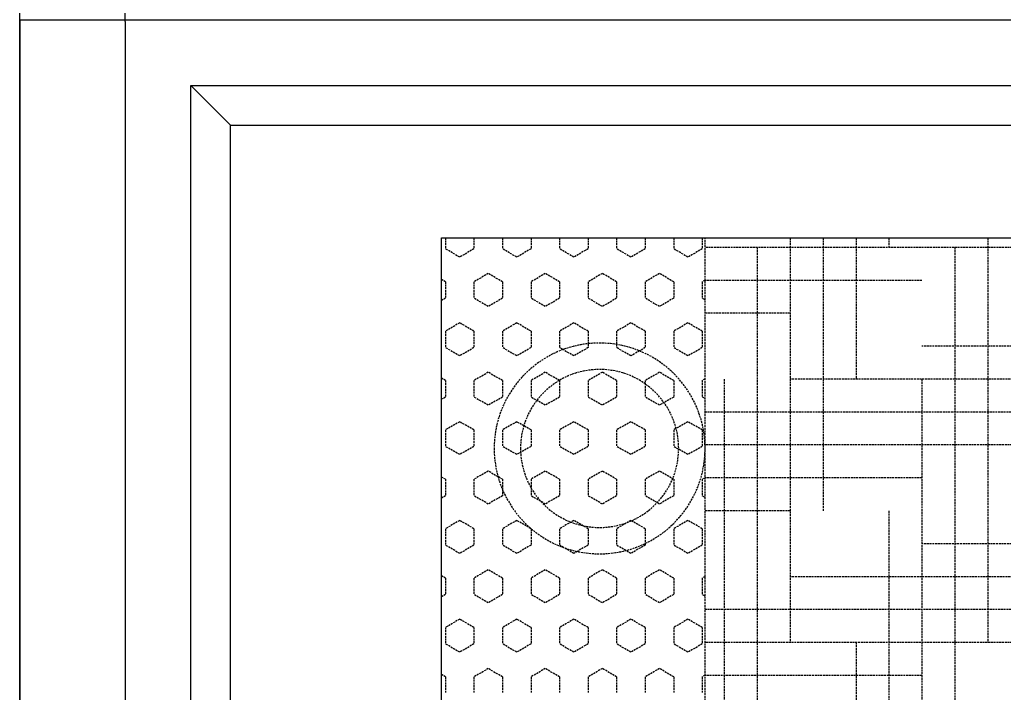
# Model space of a CAD drawing. Extents: x -12047294 to -5625356, y -1456591 to -622873.
# Drawn here: x -6025336.1 to -6024962.6, y -715678.6 to -715422.8 of the extents above; entities that cross this region are included whole.
import ezdxf

# ---------------------------------------------------------------- set-up
doc = ezdxf.new("R2010")
doc.units = 0
doc.header["$LTSCALE"] = 10
doc.header["$MEASUREMENT"] = 0
doc.linetypes.add('DASH', pattern=[0.35, 0.25, -0.1])
doc.layers.add('A-WALL', color=2, linetype='Continuous')
doc.layers.add('EQUIP', color=1, linetype='Continuous')

# ---------------------------------------------------------------- blocks, each defined once
blk = doc.blocks.new('LXX11124554')
at = {"layer": 'EQUIP'}
for p, q in [((-980.74, 447.63, 0.51), (-980.74, -312.37, 0.51)), ((-980.74, 447.63, 0.51), (1019.26, 447.63, 0.51)), ((-980.11, 407.64, 0.51), (1019.89, 407.64, 0.51)), ((-897.94, 287.63, 0.51), (-897.94, -212.37, 0.51)), ((-297.94, 287.63, 0.51), (-897.94, 287.63, 0.51))]:
    blk.add_line(p, q, dxfattribs=at)
at = {"layer": 'EQUIP', "color": 8}
for p, q in [((994.26, 382.64, 0.51), (-955.74, 382.64, 0.51)), ((-955.74, 382.64, 0.51), (-955.74, -287.37, 0.51)), ((-955.74, 382.64, 0.51), (-940.74, 367.64, 0.51)), ((979.26, 367.64, 0.51), (-940.74, 367.64, 0.51)), ((-940.74, 367.64, 0.51), (-940.74, -272.37, 0.51))]:
    blk.add_line(p, q, dxfattribs=at)
at = {"layer": 'EQUIP', "color": 8, "linetype": 'DASH', "ltscale": 0.3}
for p, q in [((-881.22, 286.12, 0.51), (-882.09, 287.63, 0.51)), ((-874.97, 286.12, 0.51), (-874.1, 287.63, 0.51)), ((-843.72, 286.12, 0.51), (-844.59, 287.63, 0.51)), ((-837.47, 286.12, 0.51), (-836.6, 287.63, 0.51)), ((-806.22, 286.12, 0.51), (-807.09, 287.63, 0.51)), ((-799.97, 286.12, 0.51), (-799.1, 287.63, 0.51)), ((-768.72, 286.12, 0.51), (-769.59, 287.63, 0.51)), ((-762.47, 286.12, 0.51), (-761.6, 287.63, 0.51)), ((-731.22, 286.12, 0.51), (-732.09, 287.63, 0.51)), ((-897.94, 286.12, 0.51), (-893.72, 286.12, 0.51)), ((-890.6, 280.71, 0.51), (-893.72, 286.12, 0.51)), ((-881.22, 286.12, 0.51), (-874.97, 286.12, 0.51)), ((-865.6, 280.71, 0.51), (-862.47, 286.12, 0.51)), ((-862.47, 286.12, 0.51), (-856.22, 286.12, 0.51)), ((-853.1, 280.71, 0.51), (-856.22, 286.12, 0.51)), ((-843.72, 286.12, 0.51), (-837.47, 286.12, 0.51)), ((-828.1, 280.71, 0.51), (-824.97, 286.12, 0.51)), ((-824.97, 286.12, 0.51), (-818.72, 286.12, 0.51)), ((-815.6, 280.71, 0.51), (-818.72, 286.12, 0.51)), ((-806.22, 286.12, 0.51), (-799.97, 286.12, 0.51)), ((-790.6, 280.71, 0.51), (-787.47, 286.12, 0.51)), ((-787.47, 286.12, 0.51), (-781.22, 286.12, 0.51)), ((-778.1, 280.71, 0.51), (-781.22, 286.12, 0.51)), ((-768.72, 286.12, 0.51), (-762.47, 286.12, 0.51)), ((-753.1, 280.71, 0.51), (-749.97, 286.12, 0.51)), ((-749.97, 286.12, 0.51), (-743.72, 286.12, 0.51)), ((-740.6, 280.71, 0.51), (-743.72, 286.12, 0.51)), ((-731.22, 286.12, 0.51), (-724.97, 286.12, 0.51)), ((-893.72, 275.3, 0.51), (-890.6, 280.71, 0.51)), ((-862.47, 275.3, 0.51), (-865.6, 280.71, 0.51)), ((-856.22, 275.3, 0.51), (-853.1, 280.71, 0.51)), ((-824.97, 275.3, 0.51), (-828.1, 280.71, 0.51)), ((-818.72, 275.3, 0.51), (-815.6, 280.71, 0.51)), ((-787.47, 275.3, 0.51), (-790.6, 280.71, 0.51)), ((-781.22, 275.3, 0.51), (-778.1, 280.71, 0.51)), ((-749.97, 275.3, 0.51), (-753.1, 280.71, 0.51)), ((-743.72, 275.3, 0.51), (-740.6, 280.71, 0.51)), ((-897.94, 275.3, 0.51), (-893.72, 275.3, 0.51)), ((-884.35, 269.89, 0.51), (-881.22, 275.3, 0.51)), ((-881.22, 275.3, 0.51), (-874.97, 275.3, 0.51)), ((-871.85, 269.89, 0.51), (-874.97, 275.3, 0.51)), ((-862.47, 275.3, 0.51), (-856.22, 275.3, 0.51)), ((-846.85, 269.89, 0.51), (-843.72, 275.3, 0.51)), ((-843.72, 275.3, 0.51), (-837.47, 275.3, 0.51)), ((-834.35, 269.89, 0.51), (-837.47, 275.3, 0.51)), ((-824.97, 275.3, 0.51), (-818.72, 275.3, 0.51)), ((-809.35, 269.89, 0.51), (-806.22, 275.3, 0.51)), ((-806.22, 275.3, 0.51), (-799.97, 275.3, 0.51)), ((-796.85, 269.89, 0.51), (-799.97, 275.3, 0.51)), ((-787.47, 275.3, 0.51), (-781.22, 275.3, 0.51)), ((-771.85, 269.89, 0.51), (-768.72, 275.3, 0.51)), ((-768.72, 275.3, 0.51), (-762.47, 275.3, 0.51)), ((-759.35, 269.89, 0.51), (-762.47, 275.3, 0.51)), ((-749.97, 275.3, 0.51), (-743.72, 275.3, 0.51)), ((-734.35, 269.89, 0.51), (-731.22, 275.3, 0.51)), ((-731.22, 275.3, 0.51), (-724.97, 275.3, 0.51)), ((-881.22, 264.47, 0.51), (-884.35, 269.89, 0.51)), ((-874.97, 264.47, 0.51), (-871.85, 269.89, 0.51)), ((-843.72, 264.47, 0.51), (-846.85, 269.89, 0.51)), ((-837.47, 264.47, 0.51), (-834.35, 269.89, 0.51)), ((-807.19, 266.16, 0.51), (-809.35, 269.89, 0.51)), ((-799.97, 264.47, 0.51), (-796.85, 269.89, 0.51)), ((-768.72, 264.47, 0.51), (-771.85, 269.89, 0.51)), ((-762.47, 264.47, 0.51), (-759.35, 269.89, 0.51)), ((-731.22, 264.47, 0.51), (-734.35, 269.89, 0.51)), ((-806.22, 264.47, 0.51), (-807.19, 266.16, 0.51)), ((-897.94, 264.47, 0.51), (-893.72, 264.47, 0.51)), ((-890.6, 259.06, 0.51), (-893.72, 264.47, 0.51)), ((-881.22, 264.47, 0.51), (-874.97, 264.47, 0.51)), ((-865.6, 259.06, 0.51), (-862.47, 264.47, 0.51)), ((-862.47, 264.47, 0.51), (-856.22, 264.47, 0.51)), ((-853.1, 259.06, 0.51), (-856.22, 264.47, 0.51)), ((-843.72, 264.47, 0.51), (-837.47, 264.47, 0.51)), ((-828.1, 259.06, 0.51), (-824.97, 264.47, 0.51)), ((-824.97, 264.47, 0.51), (-818.72, 264.47, 0.51)), ((-815.6, 259.06, 0.51), (-818.72, 264.47, 0.51)), ((-806.22, 264.47, 0.51), (-802.37, 264.47, 0.51)), ((-802.37, 264.47, 0.51), (-799.97, 264.47, 0.51)), ((-790.6, 259.06, 0.51), (-787.47, 264.47, 0.51)), ((-787.47, 264.47, 0.51), (-781.22, 264.47, 0.51)), ((-778.1, 259.06, 0.51), (-781.22, 264.47, 0.51)), ((-768.72, 264.47, 0.51), (-762.47, 264.47, 0.51)), ((-753.1, 259.06, 0.51), (-749.97, 264.47, 0.51)), ((-749.97, 264.47, 0.51), (-743.72, 264.47, 0.51)), ((-740.6, 259.06, 0.51), (-743.72, 264.47, 0.51)), ((-731.22, 264.47, 0.51), (-724.97, 264.47, 0.51)), ((-893.72, 253.65, 0.51), (-890.6, 259.06, 0.51)), ((-862.47, 253.65, 0.51), (-865.6, 259.06, 0.51)), ((-856.22, 253.65, 0.51), (-853.1, 259.06, 0.51)), ((-824.97, 253.65, 0.51), (-828.1, 259.06, 0.51)), ((-818.72, 253.65, 0.51), (-815.6, 259.06, 0.51)), ((-787.47, 253.65, 0.51), (-790.6, 259.06, 0.51)), ((-781.22, 253.65, 0.51), (-778.1, 259.06, 0.51)), ((-749.97, 253.65, 0.51), (-753.1, 259.06, 0.51)), ((-743.72, 253.65, 0.51), (-740.6, 259.06, 0.51)), ((-897.94, 253.65, 0.51), (-893.72, 253.65, 0.51)), ((-884.35, 248.23, 0.51), (-881.22, 253.65, 0.51)), ((-881.22, 253.65, 0.51), (-874.97, 253.65, 0.51)), ((-871.85, 248.23, 0.51), (-874.97, 253.65, 0.51)), ((-862.47, 253.65, 0.51), (-856.22, 253.65, 0.51)), ((-846.85, 248.23, 0.51), (-843.72, 253.65, 0.51)), ((-843.72, 253.65, 0.51), (-837.47, 253.65, 0.51)), ((-834.35, 248.23, 0.51), (-837.47, 253.65, 0.51)), ((-824.97, 253.65, 0.51), (-818.72, 253.65, 0.51)), ((-809.35, 248.23, 0.51), (-806.22, 253.65, 0.51)), ((-806.22, 253.65, 0.51), (-799.97, 253.65, 0.51)), ((-796.85, 248.23, 0.51), (-799.97, 253.65, 0.51)), ((-787.47, 253.65, 0.51), (-781.22, 253.65, 0.51)), ((-771.85, 248.23, 0.51), (-768.72, 253.65, 0.51)), ((-768.72, 253.65, 0.51), (-762.47, 253.65, 0.51)), ((-759.35, 248.23, 0.51), (-762.47, 253.65, 0.51)), ((-749.97, 253.65, 0.51), (-743.72, 253.65, 0.51)), ((-734.35, 248.23, 0.51), (-731.22, 253.65, 0.51)), ((-731.22, 253.65, 0.51), (-724.97, 253.65, 0.51)), ((-881.22, 242.82, 0.51), (-884.35, 248.23, 0.51)), ((-874.97, 242.82, 0.51), (-871.85, 248.23, 0.51)), ((-843.72, 242.82, 0.51), (-846.85, 248.23, 0.51)), ((-837.47, 242.82, 0.51), (-834.35, 248.23, 0.51)), ((-806.22, 242.82, 0.51), (-809.35, 248.23, 0.51)), ((-799.97, 242.82, 0.51), (-796.85, 248.23, 0.51)), ((-768.72, 242.82, 0.51), (-771.85, 248.23, 0.51)), ((-762.47, 242.82, 0.51), (-759.35, 248.23, 0.51)), ((-731.22, 242.82, 0.51), (-734.35, 248.23, 0.51)), ((-897.94, 242.82, 0.51), (-893.72, 242.82, 0.51)), ((-890.6, 237.41, 0.51), (-893.72, 242.82, 0.51)), ((-881.22, 242.82, 0.51), (-874.97, 242.82, 0.51)), ((-865.6, 237.41, 0.51), (-862.47, 242.82, 0.51)), ((-862.47, 242.82, 0.51), (-856.22, 242.82, 0.51)), ((-855.46, 241.5, 0.51), (-856.22, 242.82, 0.51)), ((-843.72, 242.82, 0.51), (-837.47, 242.82, 0.51)), ((-828.1, 237.41, 0.51), (-824.97, 242.82, 0.51)), ((-824.97, 242.82, 0.51), (-818.72, 242.82, 0.51)), ((-815.6, 237.41, 0.51), (-818.72, 242.82, 0.51)), ((-806.22, 242.82, 0.51), (-799.97, 242.82, 0.51)), ((-790.6, 237.41, 0.51), (-787.47, 242.82, 0.51)), ((-787.47, 242.82, 0.51), (-781.22, 242.82, 0.51)), ((-780.36, 241.33, 0.51), (-781.22, 242.82, 0.51)), ((-768.72, 242.82, 0.51), (-762.47, 242.82, 0.51)), ((-753.1, 237.41, 0.51), (-749.97, 242.82, 0.51)), ((-749.97, 242.82, 0.51), (-743.72, 242.82, 0.51)), ((-740.6, 237.41, 0.51), (-743.72, 242.82, 0.51)), ((-731.22, 242.82, 0.51), (-724.97, 242.82, 0.51)), ((-853.1, 237.41, 0.51), (-855.46, 241.5, 0.51)), ((-778.1, 237.41, 0.51), (-780.36, 241.33, 0.51)), ((-893.72, 232, 0.51), (-890.6, 237.41, 0.51)), ((-862.47, 232, 0.51), (-865.6, 237.41, 0.51)), ((-856.22, 232, 0.51), (-853.1, 237.41, 0.51)), ((-824.97, 232, 0.51), (-828.1, 237.41, 0.51)), ((-818.72, 232, 0.51), (-815.6, 237.41, 0.51)), ((-787.47, 232, 0.51), (-790.6, 237.41, 0.51)), ((-781.22, 232, 0.51), (-778.85, 236.11, 0.51)), ((-778.85, 236.11, 0.51), (-778.1, 237.41, 0.51)), ((-749.97, 232, 0.51), (-753.1, 237.41, 0.51)), ((-743.72, 232, 0.51), (-740.6, 237.41, 0.51)), ((-897.94, 232, 0.51), (-893.72, 232, 0.51)), ((-884.35, 226.58, 0.51), (-881.22, 232, 0.51)), ((-881.22, 232, 0.51), (-874.97, 232, 0.51)), ((-871.85, 226.58, 0.51), (-874.97, 232, 0.51)), ((-862.47, 232, 0.51), (-857.7, 232, 0.51)), ((-857.7, 232, 0.51), (-856.22, 232, 0.51)), ((-846.85, 226.58, 0.51), (-843.72, 232, 0.51)), ((-843.72, 232, 0.51), (-837.47, 232, 0.51)), ((-834.35, 226.58, 0.51), (-837.47, 232, 0.51)), ((-824.97, 232, 0.51), (-818.72, 232, 0.51)), ((-809.35, 226.58, 0.51), (-806.22, 232, 0.51)), ((-806.22, 232, 0.51), (-799.97, 232, 0.51)), ((-796.85, 226.58, 0.51), (-799.97, 232, 0.51)), ((-787.47, 232, 0.51), (-781.22, 232, 0.51)), ((-771.85, 226.58, 0.51), (-768.72, 232, 0.51)), ((-768.72, 232, 0.51), (-762.47, 232, 0.51)), ((-759.35, 226.58, 0.51), (-762.47, 232, 0.51)), ((-749.97, 232, 0.51), (-743.72, 232, 0.51)), ((-734.35, 226.58, 0.51), (-731.22, 232, 0.51)), ((-731.22, 232, 0.51), (-724.97, 232, 0.51)), ((-881.22, 221.17, 0.51), (-884.35, 226.58, 0.51)), ((-874.97, 221.17, 0.51), (-871.85, 226.58, 0.51)), ((-843.72, 221.17, 0.51), (-846.85, 226.58, 0.51)), ((-837.47, 221.17, 0.51), (-834.35, 226.58, 0.51)), ((-806.22, 221.17, 0.51), (-809.35, 226.58, 0.51)), ((-799.97, 221.17, 0.51), (-796.85, 226.58, 0.51)), ((-768.72, 221.17, 0.51), (-771.85, 226.58, 0.51)), ((-762.47, 221.17, 0.51), (-759.35, 226.58, 0.51)), ((-731.22, 221.17, 0.51), (-734.35, 226.58, 0.51)), ((-897.94, 221.17, 0.51), (-893.72, 221.17, 0.51)), ((-890.6, 215.76, 0.51), (-893.72, 221.17, 0.51)), ((-881.22, 221.17, 0.51), (-874.97, 221.17, 0.51)), ((-865.6, 215.76, 0.51), (-862.47, 221.17, 0.51)), ((-862.47, 221.17, 0.51), (-857.42, 221.17, 0.51)), ((-857.42, 221.17, 0.51), (-856.22, 221.17, 0.51)), ((-853.1, 215.76, 0.51), (-856.22, 221.17, 0.51)), ((-843.72, 221.17, 0.51), (-837.47, 221.17, 0.51)), ((-828.1, 215.76, 0.51), (-824.97, 221.17, 0.51)), ((-824.97, 221.17, 0.51), (-818.72, 221.17, 0.51)), ((-815.6, 215.76, 0.51), (-818.72, 221.17, 0.51)), ((-806.22, 221.17, 0.51), (-799.97, 221.17, 0.51)), ((-790.6, 215.76, 0.51), (-787.47, 221.17, 0.51)), ((-787.47, 221.17, 0.51), (-781.22, 221.17, 0.51)), ((-779.2, 217.67, 0.51), (-781.22, 221.17, 0.51)), ((-768.72, 221.17, 0.51), (-762.47, 221.17, 0.51)), ((-753.1, 215.76, 0.51), (-749.97, 221.17, 0.51)), ((-749.97, 221.17, 0.51), (-743.72, 221.17, 0.51)), ((-740.6, 215.76, 0.51), (-743.72, 221.17, 0.51)), ((-731.22, 221.17, 0.51), (-724.97, 221.17, 0.51)), ((-778.1, 215.76, 0.51), (-779.2, 217.67, 0.51)), ((-893.72, 210.35, 0.51), (-890.6, 215.76, 0.51)), ((-862.47, 210.35, 0.51), (-865.6, 215.76, 0.51)), ((-854.97, 212.51, 0.51), (-853.1, 215.76, 0.51)), ((-824.97, 210.35, 0.51), (-828.1, 215.76, 0.51)), ((-818.72, 210.35, 0.51), (-815.6, 215.76, 0.51)), ((-787.47, 210.35, 0.51), (-790.6, 215.76, 0.51)), ((-781.22, 210.35, 0.51), (-778.1, 215.76, 0.51)), ((-749.97, 210.35, 0.51), (-753.1, 215.76, 0.51)), ((-743.72, 210.35, 0.51), (-740.6, 215.76, 0.51)), ((-897.94, 210.35, 0.51), (-893.72, 210.35, 0.51)), ((-884.35, 204.93, 0.51), (-881.22, 210.35, 0.51)), ((-881.22, 210.35, 0.51), (-874.97, 210.35, 0.51)), ((-871.85, 204.93, 0.51), (-874.97, 210.35, 0.51)), ((-862.47, 210.35, 0.51), (-856.22, 210.35, 0.51)), ((-856.22, 210.35, 0.51), (-854.97, 212.51, 0.51)), ((-846.85, 204.93, 0.51), (-843.72, 210.35, 0.51)), ((-843.72, 210.35, 0.51), (-837.47, 210.35, 0.51)), ((-834.35, 204.93, 0.51), (-837.47, 210.35, 0.51)), ((-824.97, 210.35, 0.51), (-818.72, 210.35, 0.51)), ((-809.35, 204.93, 0.51), (-806.22, 210.35, 0.51)), ((-806.22, 210.35, 0.51), (-799.97, 210.35, 0.51)), ((-796.85, 204.93, 0.51), (-799.97, 210.35, 0.51)), ((-787.47, 210.35, 0.51), (-781.86, 210.35, 0.51)), ((-781.86, 210.35, 0.51), (-781.22, 210.35, 0.51)), ((-771.85, 204.93, 0.51), (-768.72, 210.35, 0.51)), ((-768.72, 210.35, 0.51), (-762.47, 210.35, 0.51)), ((-759.35, 204.93, 0.51), (-762.47, 210.35, 0.51)), ((-749.97, 210.35, 0.51), (-743.72, 210.35, 0.51)), ((-734.35, 204.93, 0.51), (-731.22, 210.35, 0.51)), ((-731.22, 210.35, 0.51), (-724.97, 210.35, 0.51)), ((-881.22, 199.52, 0.51), (-884.35, 204.93, 0.51)), ((-874.97, 199.52, 0.51), (-871.85, 204.93, 0.51)), ((-843.72, 199.52, 0.51), (-846.85, 204.93, 0.51)), ((-837.47, 199.52, 0.51), (-834.35, 204.93, 0.51)), ((-806.22, 199.52, 0.51), (-809.35, 204.93, 0.51)), ((-799.97, 199.52, 0.51), (-796.85, 204.93, 0.51)), ((-768.72, 199.52, 0.51), (-771.85, 204.93, 0.51)), ((-762.47, 199.52, 0.51), (-759.35, 204.93, 0.51)), ((-731.22, 199.52, 0.51), (-734.35, 204.93, 0.51)), ((-897.94, 199.52, 0.51), (-893.72, 199.52, 0.51)), ((-890.6, 194.11, 0.51), (-893.72, 199.52, 0.51)), ((-881.22, 199.52, 0.51), (-874.97, 199.52, 0.51)), ((-865.6, 194.11, 0.51), (-862.47, 199.52, 0.51)), ((-862.47, 199.52, 0.51), (-856.22, 199.52, 0.51)), ((-853.1, 194.11, 0.51), (-856.22, 199.52, 0.51)), ((-843.72, 199.52, 0.51), (-837.47, 199.52, 0.51)), ((-828.1, 194.11, 0.51), (-824.97, 199.52, 0.51)), ((-824.97, 199.52, 0.51), (-818.72, 199.52, 0.51)), ((-815.6, 194.11, 0.51), (-818.72, 199.52, 0.51)), ((-806.22, 199.52, 0.51), (-799.97, 199.52, 0.51)), ((-790.6, 194.11, 0.51), (-787.47, 199.52, 0.51)), ((-787.47, 199.52, 0.51), (-781.22, 199.52, 0.51)), ((-778.1, 194.11, 0.51), (-781.22, 199.52, 0.51)), ((-768.72, 199.52, 0.51), (-762.47, 199.52, 0.51)), ((-753.1, 194.11, 0.51), (-749.97, 199.52, 0.51)), ((-749.97, 199.52, 0.51), (-743.72, 199.52, 0.51)), ((-740.6, 194.11, 0.51), (-743.72, 199.52, 0.51)), ((-731.22, 199.52, 0.51), (-724.97, 199.52, 0.51)), ((-893.72, 188.7, 0.51), (-890.6, 194.11, 0.51)), ((-862.47, 188.7, 0.51), (-865.6, 194.11, 0.51)), ((-856.22, 188.7, 0.51), (-853.1, 194.11, 0.51)), ((-824.97, 188.7, 0.51), (-828.1, 194.11, 0.51)), ((-818.72, 188.7, 0.51), (-815.6, 194.11, 0.51)), ((-787.47, 188.7, 0.51), (-790.6, 194.11, 0.51)), ((-781.22, 188.7, 0.51), (-778.1, 194.11, 0.51)), ((-749.97, 188.7, 0.51), (-753.1, 194.11, 0.51)), ((-743.72, 188.7, 0.51), (-740.6, 194.11, 0.51)), ((-897.94, 188.7, 0.51), (-893.72, 188.7, 0.51)), ((-297.94, 187.63, 0.51), (-897.94, 187.63, 0.51)), ((-894.26, 55.35, 0.51), (-894.26, 187.63, 0.51)), ((-881.84, 187.63, 0.51), (-881.22, 188.7, 0.51)), ((-881.76, 105.35, 0.51), (-881.76, 187.63, 0.51)), ((-881.22, 188.7, 0.51), (-874.97, 188.7, 0.51)), ((-874.35, 187.63, 0.51), (-874.97, 188.7, 0.51)), ((-869.26, 155.35, 0.51), (-869.26, 187.63, 0.51)), ((-862.47, 188.7, 0.51), (-856.22, 188.7, 0.51)), ((-844.34, 187.63, 0.51), (-843.72, 188.7, 0.51)), ((-843.72, 188.7, 0.51), (-837.47, 188.7, 0.51)), ((-836.85, 187.63, 0.51), (-837.47, 188.7, 0.51)), ((-831.76, 5.35, 0.51), (-831.76, 187.63, 0.51)), ((-824.97, 188.7, 0.51), (-818.72, 188.7, 0.51)), ((-819.26, 55.35, 0.51), (-819.26, 187.63, 0.51)), ((-806.84, 187.63, 0.51), (-806.22, 188.7, 0.51)), ((-806.76, 105.35, 0.51), (-806.76, 187.63, 0.51)), ((-806.22, 188.7, 0.51), (-799.97, 188.7, 0.51)), ((-799.35, 187.63, 0.51), (-799.97, 188.7, 0.51)), ((-794.26, 155.35, 0.51), (-794.26, 187.63, 0.51)), ((-787.47, 188.7, 0.51), (-781.22, 188.7, 0.51)), ((-769.34, 187.63, 0.51), (-768.72, 188.7, 0.51)), ((-768.72, 188.7, 0.51), (-762.47, 188.7, 0.51)), ((-761.85, 187.63, 0.51), (-762.47, 188.7, 0.51)), ((-756.76, 5.35, 0.51), (-756.76, 187.63, 0.51)), ((-749.97, 188.7, 0.51), (-743.72, 188.7, 0.51)), ((-744.26, 55.35, 0.51), (-744.26, 187.63, 0.51)), ((-731.84, 187.63, 0.51), (-731.22, 188.7, 0.51)), ((-731.76, 105.35, 0.51), (-731.76, 187.63, 0.51)), ((-731.22, 188.7, 0.51), (-724.97, 188.7, 0.51)), ((-844.26, 180.35, 0.51), (-644.26, 180.35, 0.51)), ((-894.26, 167.85, 0.51), (-694.26, 167.85, 0.51)), ((-897.94, 155.35, 0.51), (-744.26, 155.35, 0.51)), ((-844.26, -44.65, 0.51), (-844.26, 155.35, 0.51)), ((-769.26, -44.65, 0.51), (-769.26, 155.35, 0.51)), ((-897.94, 142.85, 0.51), (-794.26, 142.85, 0.51)), ((-897.94, 130.35, 0.51), (-844.26, 130.35, 0.51)), ((-744.26, 130.35, 0.51), (-544.26, 130.35, 0.51)), ((-897.94, 117.85, 0.51), (-894.26, 117.85, 0.51)), ((-794.26, 117.85, 0.51), (-594.26, 117.85, 0.51)), ((-856.76, -94.65, 0.51), (-856.76, 105.35, 0.51)), ((-844.26, 105.35, 0.51), (-644.26, 105.35, 0.51)), ((-781.76, -94.65, 0.51), (-781.76, 105.35, 0.51)), ((-894.26, 92.85, 0.51), (-694.26, 92.85, 0.51)), ((-897.94, 80.35, 0.51), (-744.26, 80.35, 0.51))]:
    blk.add_line(p, q, dxfattribs=at)
for radius in [40, 30]:
    blk.add_circle((-817.94, 227.63, 0.51), radius, dxfattribs=at)

msp = doc.modelspace()

# ---------------------------------------------------------------- linework, layer by layer
at = {"layer": 'A-WALL'}
msp.add_line((-6025336.15, -717423.43), (-6025336.15, -714723.43), dxfattribs=at)
at = {"layer": 'EQUIP'}
msp.add_line((-6025296.16, -715423.43), (-6025296.16, -714723.43), dxfattribs=at)

# ---------------------------------------------------------------- block references
at = {"layer": 'EQUIP', "linetype": 'ByBlock', "xscale": -1, "rotation": 90}
msp.add_blockref('LXX11124554', (-6024888.52, -716403.54, -0.51), dxfattribs=at)

doc.saveas('drawing.dxf')
